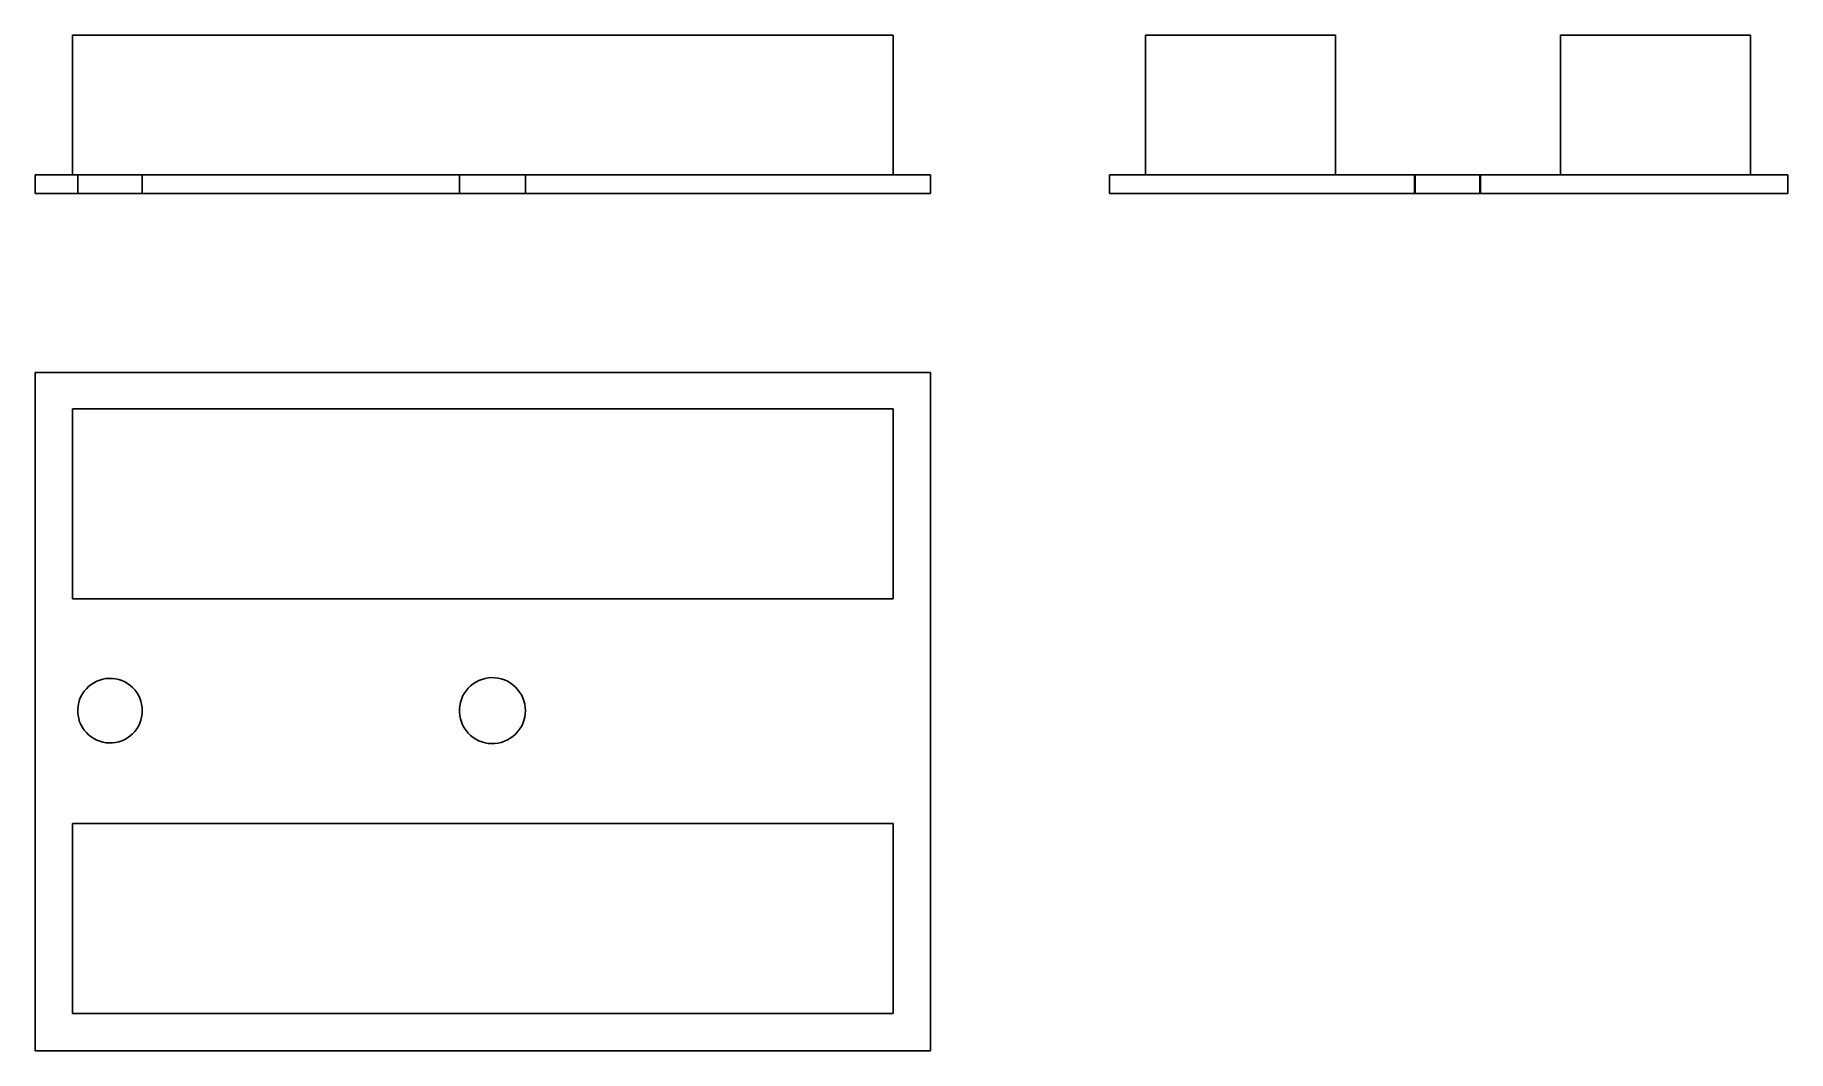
# Model space of a CAD drawing. Extents: x 0 to 2.94, y 0 to 1.7.
import ezdxf

# ---------------------------------------------------------------- set-up
doc = ezdxf.new("R2010")
doc.units = 0
doc.linetypes.add('HIDDEN', pattern=[0.075, 0.050025, -0.024975])
for name, color, linetype in [('FRONT', 7, 'CONTINUOUS'), ('FRONT_HID', 7, 'HIDDEN'), ('LEFT', 7, 'CONTINUOUS'), ('LEFT_HID', 7, 'HIDDEN'), ('TOP', 7, 'CONTINUOUS')]:
    doc.layers.add(name, color=color, linetype=linetype)

msp = doc.modelspace()

# ---------------------------------------------------------------- linework, layer by layer
at = {"layer": 'FRONT'}
for p, q in [((0.0625, 1.468092), (0.0625, 1.702467)), ((1.4375, 1.702467), (0.0625, 1.702467)), ((1.4375, 1.468092), (1.4375, 1.702467)), ((0, 1.436842), (0, 1.468092)), ((1.5, 1.468092), (0, 1.468092)), ((1.5, 1.436842), (1.5, 1.468092)), ((1.5, 1.436842), (0, 1.436842))]:
    msp.add_line(p, q, dxfattribs=at)
at = {"layer": 'FRONT_HID', "linetype": 'HIDDEN'}
for p, q in [((0.0625, 1.468092), (1.4375, 1.468092)), ((1.4375, 1.468092), (0.0625, 1.468092)), ((0.0625, 1.468092), (1.4375, 1.468092)), ((1.4375, 1.468092), (0.0625, 1.468092)), ((0.179688, 1.468092), (0.071464, 1.468092)), ((0.071464, 1.468092), (0.179688, 1.468092)), ((0.071464, 1.436842), (0.071464, 1.468092)), ((0.179688, 1.468092), (0.179688, 1.436842)), ((0.821464, 1.468092), (0.710938, 1.468092)), ((0.710938, 1.468092), (0.821464, 1.468092)), ((0.710938, 1.436842), (0.710938, 1.468092)), ((0.821464, 1.468092), (0.821464, 1.436842)), ((0.179688, 1.436842), (0.071464, 1.436842)), ((0.071464, 1.436842), (0.179688, 1.436842)), ((0.821464, 1.436842), (0.710938, 1.436842)), ((0.710938, 1.436842), (0.821464, 1.436842))]:
    msp.add_line(p, q, dxfattribs=at)
at = {"layer": 'LEFT'}
for p, q in [((1.860609, 1.468092), (1.860609, 1.702467)), ((1.860609, 1.702467), (2.17903, 1.702467)), ((2.17903, 1.468092), (2.17903, 1.702467)), ((2.555921, 1.468092), (2.555921, 1.702467)), ((2.555921, 1.702467), (2.874342, 1.702467)), ((2.874342, 1.468092), (2.874342, 1.702467)), ((1.8, 1.436842), (1.8, 1.468092)), ((1.8, 1.468092), (2.936842, 1.468092)), ((2.936842, 1.436842), (2.936842, 1.468092)), ((1.8, 1.436842), (2.936842, 1.436842))]:
    msp.add_line(p, q, dxfattribs=at)
at = {"layer": 'LEFT_HID', "linetype": 'HIDDEN'}
for p, q in [((1.860609, 1.468092), (2.17903, 1.468092)), ((2.17903, 1.468092), (1.860609, 1.468092)), ((2.36653, 1.468092), (2.311266, 1.468092)), ((2.311266, 1.468092), (2.421793, 1.468092)), ((2.311266, 1.436842), (2.311266, 1.468092)), ((2.36653, 1.468092), (2.312418, 1.468092)), ((2.312418, 1.468092), (2.420641, 1.468092)), ((2.312418, 1.436842), (2.312418, 1.468092)), ((2.420641, 1.468092), (2.36653, 1.468092)), ((2.421793, 1.468092), (2.36653, 1.468092)), ((2.420641, 1.436842), (2.420641, 1.468092)), ((2.421793, 1.436842), (2.421793, 1.468092)), ((2.555921, 1.468092), (2.874342, 1.468092)), ((2.874342, 1.468092), (2.555921, 1.468092)), ((2.36653, 1.436842), (2.311266, 1.436842)), ((2.311266, 1.436842), (2.421793, 1.436842)), ((2.36653, 1.436842), (2.312418, 1.436842)), ((2.312418, 1.436842), (2.420641, 1.436842)), ((2.420641, 1.436842), (2.36653, 1.436842)), ((2.421793, 1.436842), (2.36653, 1.436842))]:
    msp.add_line(p, q, dxfattribs=at)
at = {"layer": 'TOP'}
for p, q in [((0, 1.136842), (0, 0)), ((1.5, 1.136842), (0, 1.136842)), ((1.5, 0), (1.5, 1.136842)), ((0.0625, 1.076234), (0.0625, 0.757812)), ((1.4375, 1.076234), (0.0625, 1.076234)), ((1.4375, 0.757812), (1.4375, 1.076234)), ((0.0625, 0.757812), (1.4375, 0.757812)), ((0.09852, 0.617175), (0.093988, 0.614248)), ((0.10332, 0.619636), (0.09852, 0.617175)), ((0.108342, 0.621607), (0.10332, 0.619636)), ((0.113535, 0.623068), (0.108342, 0.621607)), ((0.118847, 0.624004), (0.113535, 0.623068)), ((0.124227, 0.624408), (0.118847, 0.624004)), ((0.129619, 0.624273), (0.124227, 0.624408)), ((0.134972, 0.623602), (0.129619, 0.624273)), ((0.140231, 0.622402), (0.134972, 0.623602)), ((0.145345, 0.620684), (0.140231, 0.622402)), ((0.150262, 0.618465), (0.145345, 0.620684)), ((0.154934, 0.615768), (0.150262, 0.618465)), ((0.738569, 0.618172), (0.733941, 0.615183)), ((0.743472, 0.620685), (0.738569, 0.618172)), ((0.7486, 0.622698), (0.743472, 0.620685)), ((0.753903, 0.62419), (0.7486, 0.622698)), ((0.759329, 0.625147), (0.753903, 0.62419)), ((0.764823, 0.625558), (0.759329, 0.625147)), ((0.77033, 0.625421), (0.764823, 0.625558)), ((0.775797, 0.624736), (0.77033, 0.625421)), ((0.781168, 0.62351), (0.775797, 0.624736)), ((0.786391, 0.621756), (0.781168, 0.62351)), ((0.791412, 0.61949), (0.786391, 0.621756)), ((0.796183, 0.616735), (0.791412, 0.61949)), ((0.074727, 0.58882), (0.073137, 0.583665)), ((0.076823, 0.593791), (0.074727, 0.58882)), ((0.079403, 0.598528), (0.076823, 0.593791)), ((0.082441, 0.602985), (0.079403, 0.598528)), ((0.085909, 0.607118), (0.082441, 0.602985)), ((0.089771, 0.610885), (0.085909, 0.607118)), ((0.093988, 0.614248), (0.089771, 0.610885)), ((0.159314, 0.612619), (0.154934, 0.615768)), ((0.163359, 0.609049), (0.159314, 0.612619)), ((0.167028, 0.605095), (0.163359, 0.609049)), ((0.170285, 0.600795), (0.167028, 0.605095)), ((0.173098, 0.596192), (0.170285, 0.600795)), ((0.175438, 0.591331), (0.173098, 0.596192)), ((0.177283, 0.586262), (0.175438, 0.591331)), ((0.71427, 0.589214), (0.712646, 0.583949)), ((0.71641, 0.59429), (0.71427, 0.589214)), ((0.719045, 0.599129), (0.71641, 0.59429)), ((0.722149, 0.603681), (0.719045, 0.599129)), ((0.72569, 0.607901), (0.722149, 0.603681)), ((0.729634, 0.611748), (0.72569, 0.607901)), ((0.733941, 0.615183), (0.729634, 0.611748)), ((0.800657, 0.613519), (0.796183, 0.616735)), ((0.804787, 0.609874), (0.800657, 0.613519)), ((0.808535, 0.605835), (0.804787, 0.609874)), ((0.811861, 0.601443), (0.808535, 0.605835)), ((0.814734, 0.596742), (0.811861, 0.601443)), ((0.817124, 0.591779), (0.814734, 0.596742)), ((0.819009, 0.586602), (0.817124, 0.591779)), ((0.072068, 0.578377), (0.071531, 0.57301)), ((0.071531, 0.57301), (0.071531, 0.567615)), ((0.071531, 0.567615), (0.072068, 0.562248)), ((0.073137, 0.583665), (0.072068, 0.578377)), ((0.072068, 0.562248), (0.073137, 0.55696)), ((0.178615, 0.581035), (0.177283, 0.586262)), ((0.177283, 0.554363), (0.178615, 0.55959)), ((0.179419, 0.5757), (0.178615, 0.581035)), ((0.178615, 0.55959), (0.179419, 0.564925)), ((0.179688, 0.570312), (0.179419, 0.5757)), ((0.179419, 0.564925), (0.179688, 0.570312)), ((0.711555, 0.578549), (0.711006, 0.573067)), ((0.711006, 0.573067), (0.711006, 0.567558)), ((0.711006, 0.567558), (0.711555, 0.562076)), ((0.712646, 0.583949), (0.711555, 0.578549)), ((0.711555, 0.562076), (0.712646, 0.556676)), ((0.820368, 0.581263), (0.819009, 0.586602)), ((0.819009, 0.554023), (0.820368, 0.559362)), ((0.821189, 0.575815), (0.820368, 0.581263)), ((0.820368, 0.559362), (0.821189, 0.56481)), ((0.821464, 0.570312), (0.821189, 0.575815)), ((0.821189, 0.56481), (0.821464, 0.570312)), ((0.073137, 0.55696), (0.074727, 0.551805)), ((0.074727, 0.551805), (0.076823, 0.546834)), ((0.076823, 0.546834), (0.079403, 0.542097)), ((0.079403, 0.542097), (0.082441, 0.53764)), ((0.082441, 0.53764), (0.085909, 0.533507)), ((0.085909, 0.533507), (0.089771, 0.52974)), ((0.089771, 0.52974), (0.093988, 0.526377)), ((0.159314, 0.528006), (0.163359, 0.531576)), ((0.163359, 0.531576), (0.167028, 0.53553)), ((0.167028, 0.53553), (0.170285, 0.53983)), ((0.170285, 0.53983), (0.173098, 0.544433)), ((0.173098, 0.544433), (0.175438, 0.549294)), ((0.175438, 0.549294), (0.177283, 0.554363)), ((0.712646, 0.556676), (0.71427, 0.551411)), ((0.71427, 0.551411), (0.71641, 0.546335)), ((0.71641, 0.546335), (0.719045, 0.541496)), ((0.719045, 0.541496), (0.722149, 0.536944)), ((0.722149, 0.536944), (0.72569, 0.532724)), ((0.72569, 0.532724), (0.729634, 0.528877)), ((0.729634, 0.528877), (0.733941, 0.525442)), ((0.800657, 0.527106), (0.804787, 0.530751)), ((0.804787, 0.530751), (0.808535, 0.53479)), ((0.808535, 0.53479), (0.811861, 0.539182)), ((0.811861, 0.539182), (0.814734, 0.543883)), ((0.814734, 0.543883), (0.817124, 0.548846)), ((0.817124, 0.548846), (0.819009, 0.554023)), ((0.093988, 0.526377), (0.09852, 0.52345)), ((0.09852, 0.52345), (0.10332, 0.520989)), ((0.10332, 0.520989), (0.108342, 0.519018)), ((0.108342, 0.519018), (0.113535, 0.517557)), ((0.113535, 0.517557), (0.118847, 0.516621)), ((0.118847, 0.516621), (0.124227, 0.516217)), ((0.124227, 0.516217), (0.129619, 0.516352)), ((0.129619, 0.516352), (0.134972, 0.517023)), ((0.134972, 0.517023), (0.140231, 0.518223)), ((0.140231, 0.518223), (0.145345, 0.519941)), ((0.145345, 0.519941), (0.150262, 0.52216)), ((0.150262, 0.52216), (0.154934, 0.524857)), ((0.154934, 0.524857), (0.159314, 0.528006)), ((0.733941, 0.525442), (0.738569, 0.522453)), ((0.738569, 0.522453), (0.743472, 0.51994)), ((0.743472, 0.51994), (0.7486, 0.517927)), ((0.7486, 0.517927), (0.753903, 0.516435)), ((0.753903, 0.516435), (0.759329, 0.515478)), ((0.759329, 0.515478), (0.764823, 0.515067)), ((0.764823, 0.515067), (0.77033, 0.515204)), ((0.77033, 0.515204), (0.775797, 0.515889)), ((0.775797, 0.515889), (0.781168, 0.517115)), ((0.781168, 0.517115), (0.786391, 0.518869)), ((0.786391, 0.518869), (0.791412, 0.521135)), ((0.791412, 0.521135), (0.796183, 0.52389)), ((0.796183, 0.52389), (0.800657, 0.527106)), ((1.4375, 0.380921), (0.0625, 0.380921)), ((0.0625, 0.380921), (0.0625, 0.0625)), ((1.4375, 0.0625), (1.4375, 0.380921)), ((0.0625, 0.0625), (1.4375, 0.0625)), ((0, 0), (1.5, 0))]:
    msp.add_line(p, q, dxfattribs=at)

doc.saveas('drawing.dxf')
